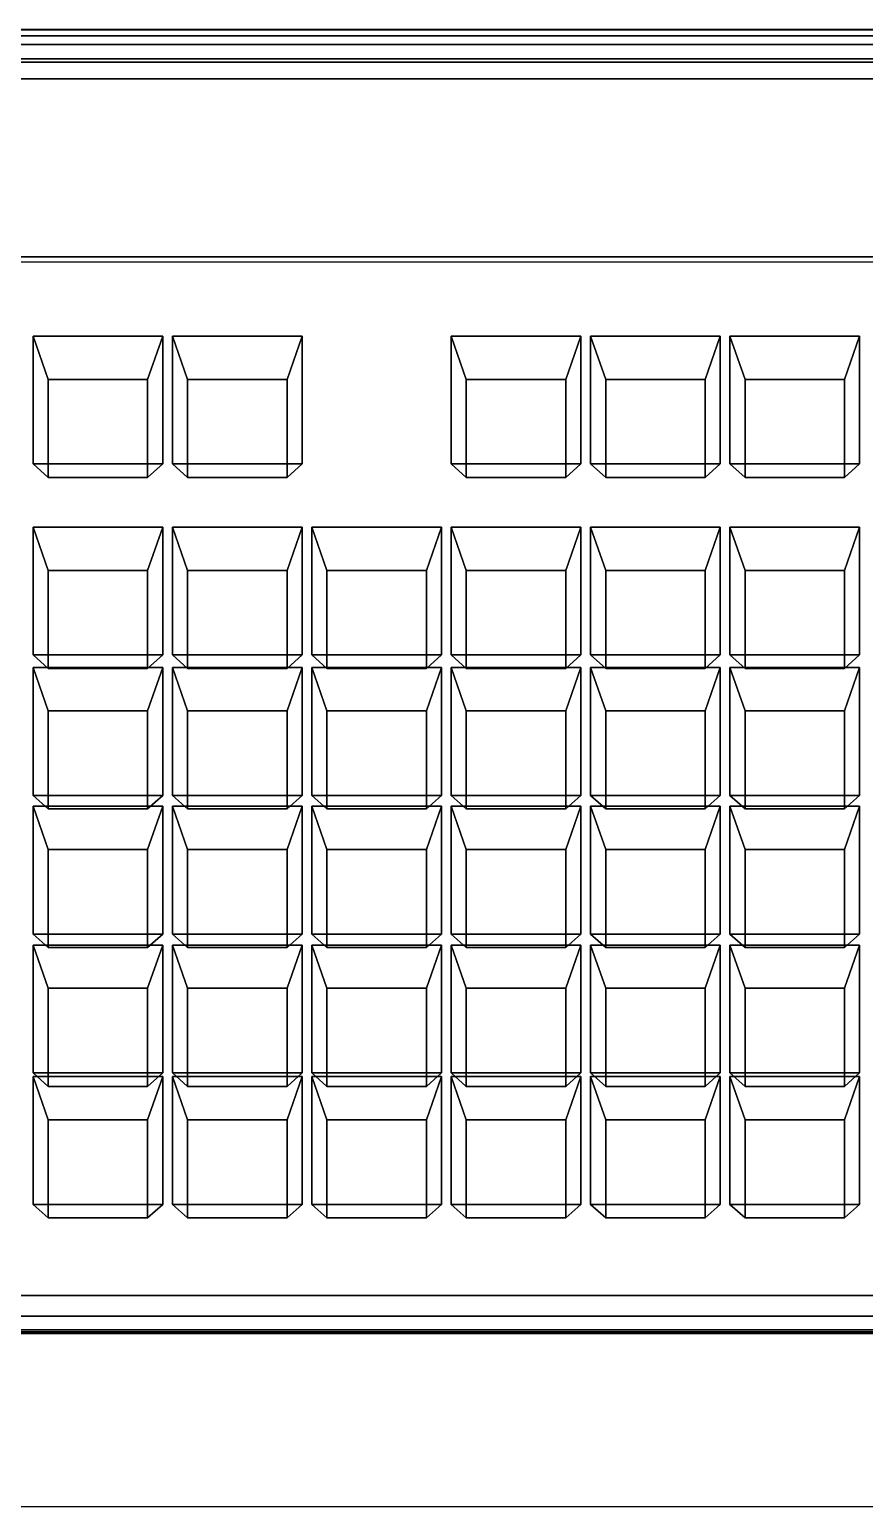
# Model space of a CAD drawing. Header units: millimetres. Extents: x 4513 to 24862, y 3359 to 11488.
# Drawn here: x 4725.8 to 4822.4, y 10880.2 to 11051.1 of the extents above; entities that cross this region are included whole.
import ezdxf

# ---------------------------------------------------------------- set-up
doc = ezdxf.new("R2010")
doc.units = ezdxf.units.MM
doc.layers.add('dwgmodels.com', color=169, linetype='Continuous')

msp = doc.modelspace()

# ---------------------------------------------------------------- linework, layer by layer
for p, q in [((5061.04, 11051.03), (4610.48, 11051.03)), ((5061.88, 11049.35), (4611.31, 11049.35)), ((4610.48, 11024.24), (5061.04, 11024.24)), ((4611.31, 10900.36), (5061.88, 10900.36))]:
    msp.add_line(p, q)
for points, invisible_edges in [([(5061.37, 11050.38, 22.5), (4611.37, 11051.11, 16.95), (4611.37, 11050.38, 22.5)], 1), ([(5061.37, 11050.38, 22.5), (5061.37, 11051.11, 16.95), (4611.37, 11051.11, 16.95)], 12), ([(5061.37, 11051.11, 16.95), (5051.37, 11047.73, 16.95), (4611.37, 11051.11, 16.95)], 3), ([(4611.37, 11051.11, 16.95), (5051.37, 11047.73, 16.95), (4621.37, 11047.73, 16.95)], 13), ([(5061.37, 11049.39, 24.89), (5061.37, 11050.38, 22.5), (4611.37, 11049.39, 24.89)], 2), ([(5061.37, 11050.38, 22.5), (4611.37, 11050.38, 22.5), (4611.37, 11049.39, 24.89)], 12), ([(4611.37, 11047.34, 26.46), (5061.37, 11049.39, 24.89), (4611.37, 11049.39, 24.89)], 1), ([(4611.37, 11047.34, 26.46), (5061.37, 11047.34, 26.46), (5061.37, 11049.39, 24.89)], 12), ([(5061.37, 11047.34, 26.46), (4611.37, 11047.34, 26.46), (4611.37, 11045.42, 26.85)], 12), ([(4611.37, 11045.42, 26.85), (5061.37, 11045.42, 26.85), (5061.37, 11047.34, 26.46)], 12), ([(5051.37, 11047.73, 16.95), (5051.37, 11047.73, 1.85), (4621.37, 11047.73, 16.95)], 2), ([(5051.37, 11047.73, 1.85), (4621.37, 11047.73, 1.85), (4621.37, 11047.73, 16.95)], 12), ([(4621.37, 10900.27, 1.85), (4621.37, 11047.73, 1.85), (5051.37, 11047.73, 1.85)], 12), ([(5051.37, 11047.73, 1.85), (5051.37, 10900.27, 1.85), (4621.37, 10900.27, 1.85)], 12), ([(5061.37, 11024.81, 26.85), (5061.37, 11045.42, 26.85), (4611.37, 11024.81, 26.85)], 2), ([(5061.37, 11045.42, 26.85), (4611.37, 11045.42, 26.85), (4611.37, 11024.81, 26.85)], 12), ([(5061.37, 11024.81, 26.85), (4611.37, 11024.81, 26.85), (4611.37, 10904.67, 12.28)], 12), ([(4611.37, 10904.67, 12.28), (5061.37, 10904.67, 12.28), (5061.37, 11024.81, 26.85)], 12), ([(4741.24, 11015.65, 13.38), (4741.24, 11000.85, 10.91), (4726.24, 11000.85, 10.91)], 12), ([(4741.24, 11015.65, 13.38), (4726.24, 11000.85, 10.91), (4726.24, 11015.65, 13.38)], 1), ([(4727.99, 11010.63, 32.82), (4726.24, 11015.65, 13.38), (4726.24, 11000.85, 10.91)], 12), ([(4726.24, 11015.65, 13.38), (4727.99, 11010.63, 32.82), (4741.24, 11015.65, 13.38)], 2), ([(4727.99, 11010.63, 32.82), (4739.49, 11010.63, 32.82), (4741.24, 11015.65, 13.38)], 12), ([(4741.24, 11000.85, 10.91), (4741.24, 11015.65, 13.38), (4739.49, 10999.29, 30.93)], 2), ([(4741.24, 11015.65, 13.38), (4739.49, 11010.63, 32.82), (4739.49, 10999.29, 30.93)], 12), ([(4757.36, 11015.65, 13.38), (4742.36, 11000.85, 10.91), (4742.36, 11015.65, 13.38)], 1), ([(4742.36, 11000.85, 10.91), (4757.36, 11015.65, 13.38), (4757.36, 11000.85, 10.91)], 1), ([(4742.36, 11015.65, 13.38), (4742.36, 11000.85, 10.91), (4744.11, 10999.29, 30.93)], 12), ([(4744.11, 10999.29, 30.93), (4744.11, 11010.63, 32.82), (4742.36, 11015.65, 13.38)], 12), ([(4742.36, 11015.65, 13.38), (4744.11, 11010.63, 32.82), (4755.61, 11010.63, 32.82)], 12), ([(4755.61, 11010.63, 32.82), (4757.36, 11015.65, 13.38), (4742.36, 11015.65, 13.38)], 12), ([(4757.36, 11015.65, 13.38), (4755.61, 11010.63, 32.82), (4757.36, 11000.85, 10.91)], 2), ([(4774.59, 11015.65, 13.38), (4789.59, 11015.65, 13.38), (4789.59, 11000.85, 10.91)], 12), ([(4774.59, 11015.65, 13.38), (4789.59, 11000.85, 10.91), (4774.59, 11000.85, 10.91)], 1), ([(4774.59, 11015.65, 13.38), (4774.59, 11000.85, 10.91), (4776.34, 10999.29, 30.93)], 12), ([(4776.34, 10999.29, 30.93), (4776.34, 11010.63, 32.82), (4774.59, 11015.65, 13.38)], 12), ([(4789.59, 11015.65, 13.38), (4774.59, 11015.65, 13.38), (4776.34, 11010.63, 32.82)], 12), ([(4789.59, 11015.65, 13.38), (4776.34, 11010.63, 32.82), (4787.84, 11010.63, 32.82)], 1), ([(4789.59, 11015.65, 13.38), (4787.84, 11010.63, 32.82), (4789.59, 11000.85, 10.91)], 2), ([(4790.71, 11015.65, 13.38), (4805.71, 11015.65, 13.38), (4790.71, 11000.85, 10.91)], 2), ([(4790.71, 11000.85, 10.91), (4805.71, 11015.65, 13.38), (4805.71, 11000.85, 10.91)], 1), ([(4790.71, 11015.65, 13.38), (4792.46, 10999.29, 30.93), (4792.46, 11010.63, 32.82)], 1), ([(4790.71, 11015.65, 13.38), (4790.71, 11000.85, 10.91), (4792.46, 10999.29, 30.93)], 12), ([(4790.71, 11015.65, 13.38), (4792.46, 11010.63, 32.82), (4803.96, 11010.63, 32.82)], 12), ([(4803.96, 11010.63, 32.82), (4805.71, 11015.65, 13.38), (4790.71, 11015.65, 13.38)], 12), ([(4805.71, 11000.85, 10.91), (4805.71, 11015.65, 13.38), (4803.96, 11010.63, 32.82)], 12), ([(4821.82, 11015.65, 13.38), (4806.82, 11000.85, 10.91), (4806.82, 11015.65, 13.38)], 1), ([(4806.82, 11000.85, 10.91), (4821.82, 11015.65, 13.38), (4821.82, 11000.85, 10.91)], 1), ([(4806.82, 11015.65, 13.38), (4806.82, 11000.85, 10.91), (4808.57, 10999.29, 30.93)], 12), ([(4808.57, 10999.29, 30.93), (4808.57, 11010.63, 32.82), (4806.82, 11015.65, 13.38)], 12), ([(4806.82, 11015.65, 13.38), (4808.57, 11010.63, 32.82), (4820.07, 11010.63, 32.82)], 12), ([(4820.07, 11010.63, 32.82), (4821.82, 11015.65, 13.38), (4806.82, 11015.65, 13.38)], 12), ([(4821.82, 11000.85, 10.91), (4821.82, 11015.65, 13.38), (4820.07, 10999.29, 30.93)], 2), ([(4821.82, 11015.65, 13.38), (4820.07, 11010.63, 32.82), (4820.07, 10999.29, 30.93)], 12), ([(4726.24, 11000.85, 10.91), (4727.99, 10999.29, 30.93), (4727.99, 11010.63, 32.82)], 12), ([(4739.49, 11010.63, 32.82), (4727.99, 11010.63, 32.82), (4739.49, 10999.29, 30.93)], 2), ([(4727.99, 11010.63, 32.82), (4727.99, 10999.29, 30.93), (4739.49, 10999.29, 30.93)], 12), ([(4744.11, 11010.63, 32.82), (4755.61, 10999.29, 30.93), (4755.61, 11010.63, 32.82)], 1), ([(4744.11, 11010.63, 32.82), (4744.11, 10999.29, 30.93), (4755.61, 10999.29, 30.93)], 12), ([(4755.61, 11010.63, 32.82), (4755.61, 10999.29, 30.93), (4757.36, 11000.85, 10.91)], 12), ([(4787.84, 11010.63, 32.82), (4776.34, 10999.29, 30.93), (4787.84, 10999.29, 30.93)], 1), ([(4787.84, 11010.63, 32.82), (4776.34, 11010.63, 32.82), (4776.34, 10999.29, 30.93)], 12), ([(4787.84, 11010.63, 32.82), (4787.84, 10999.29, 30.93), (4789.59, 11000.85, 10.91)], 12), ([(4792.46, 11010.63, 32.82), (4803.96, 10999.29, 30.93), (4803.96, 11010.63, 32.82)], 1), ([(4792.46, 11010.63, 32.82), (4792.46, 10999.29, 30.93), (4803.96, 10999.29, 30.93)], 12), ([(4803.96, 11010.63, 32.82), (4803.96, 10999.29, 30.93), (4805.71, 11000.85, 10.91)], 12), ([(4820.07, 11010.63, 32.82), (4808.57, 11010.63, 32.82), (4808.57, 10999.29, 30.93)], 12), ([(4808.57, 10999.29, 30.93), (4820.07, 10999.29, 30.93), (4820.07, 11010.63, 32.82)], 12), ([(4741.24, 11000.85, 10.91), (4739.49, 10999.29, 30.93), (4726.24, 11000.85, 10.91)], 2), ([(4739.49, 10999.29, 30.93), (4727.99, 10999.29, 30.93), (4726.24, 11000.85, 10.91)], 12), ([(4744.11, 10999.29, 30.93), (4742.36, 11000.85, 10.91), (4757.36, 11000.85, 10.91)], 12), ([(4757.36, 11000.85, 10.91), (4755.61, 10999.29, 30.93), (4744.11, 10999.29, 30.93)], 12), ([(4774.59, 11000.85, 10.91), (4789.59, 11000.85, 10.91), (4787.84, 10999.29, 30.93)], 12), ([(4787.84, 10999.29, 30.93), (4776.34, 10999.29, 30.93), (4774.59, 11000.85, 10.91)], 12), ([(4790.71, 11000.85, 10.91), (4805.71, 11000.85, 10.91), (4803.96, 10999.29, 30.93)], 12), ([(4803.96, 10999.29, 30.93), (4792.46, 10999.29, 30.93), (4790.71, 11000.85, 10.91)], 12), ([(4820.07, 10999.29, 30.93), (4808.57, 10999.29, 30.93), (4806.82, 11000.85, 10.91)], 12), ([(4806.82, 11000.85, 10.91), (4821.82, 11000.85, 10.91), (4820.07, 10999.29, 30.93)], 12), ([(4741.24, 10993.56, 10.25), (4726.24, 10978.76, 7.79), (4726.24, 10993.56, 10.25)], 1), ([(4726.24, 10978.76, 7.79), (4741.24, 10993.56, 10.25), (4741.24, 10978.76, 7.79)], 1), ([(4726.24, 10978.76, 7.79), (4727.99, 10988.54, 29.69), (4726.24, 10993.56, 10.25)], 1), ([(4741.24, 10993.56, 10.25), (4726.24, 10993.56, 10.25), (4727.99, 10988.54, 29.69)], 12), ([(4741.24, 10993.56, 10.25), (4727.99, 10988.54, 29.69), (4739.49, 10988.54, 29.69)], 1), ([(4741.24, 10993.56, 10.25), (4739.49, 10988.54, 29.69), (4739.49, 10977.2, 27.8)], 12), ([(4739.49, 10977.2, 27.8), (4741.24, 10978.76, 7.79), (4741.24, 10993.56, 10.25)], 12), ([(4742.36, 10993.56, 10.25), (4757.36, 10978.76, 7.79), (4742.36, 10978.76, 7.79)], 1), ([(4757.36, 10978.76, 7.79), (4742.36, 10993.56, 10.25), (4757.36, 10993.56, 10.25)], 1), ([(4742.36, 10993.56, 10.25), (4744.11, 10977.2, 27.8), (4744.11, 10988.54, 29.69)], 1), ([(4742.36, 10993.56, 10.25), (4742.36, 10978.76, 7.79), (4744.11, 10977.2, 27.8)], 12), ([(4757.36, 10993.56, 10.25), (4742.36, 10993.56, 10.25), (4755.61, 10988.54, 29.69)], 2), ([(4742.36, 10993.56, 10.25), (4744.11, 10988.54, 29.69), (4755.61, 10988.54, 29.69)], 12), ([(4757.36, 10978.76, 7.79), (4757.36, 10993.56, 10.25), (4755.61, 10988.54, 29.69)], 12), ([(4773.47, 10993.56, 10.25), (4758.47, 10978.76, 7.79), (4758.47, 10993.56, 10.25)], 1), ([(4758.47, 10978.76, 7.79), (4773.47, 10993.56, 10.25), (4773.47, 10978.76, 7.79)], 1), ([(4758.47, 10993.56, 10.25), (4760.22, 10977.2, 27.8), (4760.22, 10988.54, 29.69)], 1), ([(4758.47, 10993.56, 10.25), (4758.47, 10978.76, 7.79), (4760.22, 10977.2, 27.8)], 12), ([(4773.47, 10993.56, 10.25), (4758.47, 10993.56, 10.25), (4760.22, 10988.54, 29.69)], 12), ([(4760.22, 10988.54, 29.69), (4771.72, 10988.54, 29.69), (4773.47, 10993.56, 10.25)], 12), ([(4773.47, 10978.76, 7.79), (4773.47, 10993.56, 10.25), (4771.72, 10988.54, 29.69)], 12), ([(4789.59, 10993.56, 10.25), (4789.59, 10978.76, 7.79), (4774.59, 10993.56, 10.25)], 2), ([(4774.59, 10993.56, 10.25), (4789.59, 10978.76, 7.79), (4774.59, 10978.76, 7.79)], 1), ([(4774.59, 10993.56, 10.25), (4774.59, 10978.76, 7.79), (4776.34, 10977.2, 27.8)], 12), ([(4776.34, 10977.2, 27.8), (4776.34, 10988.54, 29.69), (4774.59, 10993.56, 10.25)], 12), ([(4774.59, 10993.56, 10.25), (4776.34, 10988.54, 29.69), (4789.59, 10993.56, 10.25)], 2), ([(4776.34, 10988.54, 29.69), (4787.84, 10988.54, 29.69), (4789.59, 10993.56, 10.25)], 12), ([(4789.59, 10993.56, 10.25), (4787.84, 10988.54, 29.69), (4789.59, 10978.76, 7.79)], 2), ([(4805.71, 10993.56, 10.25), (4805.71, 10978.76, 7.79), (4790.71, 10993.56, 10.25)], 2), ([(4790.71, 10993.56, 10.25), (4805.71, 10978.76, 7.79), (4790.71, 10978.76, 7.79)], 1), ([(4790.71, 10993.56, 10.25), (4792.46, 10977.2, 27.8), (4792.46, 10988.54, 29.69)], 1), ([(4790.71, 10993.56, 10.25), (4790.71, 10978.76, 7.79), (4792.46, 10977.2, 27.8)], 12), ([(4790.71, 10993.56, 10.25), (4792.46, 10988.54, 29.69), (4803.96, 10988.54, 29.69)], 12), ([(4803.96, 10988.54, 29.69), (4805.71, 10993.56, 10.25), (4790.71, 10993.56, 10.25)], 12), ([(4805.71, 10978.76, 7.79), (4805.71, 10993.56, 10.25), (4803.96, 10988.54, 29.69)], 12), ([(4821.82, 10993.56, 10.25), (4806.82, 10978.76, 7.79), (4806.82, 10993.56, 10.25)], 1), ([(4806.82, 10978.76, 7.79), (4821.82, 10993.56, 10.25), (4821.82, 10978.76, 7.79)], 1), ([(4806.82, 10993.56, 10.25), (4806.82, 10978.76, 7.79), (4808.57, 10977.2, 27.8)], 12), ([(4808.57, 10977.2, 27.8), (4808.57, 10988.54, 29.69), (4806.82, 10993.56, 10.25)], 12), ([(4821.82, 10993.56, 10.25), (4806.82, 10993.56, 10.25), (4820.07, 10988.54, 29.69)], 2), ([(4806.82, 10993.56, 10.25), (4808.57, 10988.54, 29.69), (4820.07, 10988.54, 29.69)], 12), ([(4821.82, 10993.56, 10.25), (4820.07, 10988.54, 29.69), (4821.82, 10978.76, 7.79)], 2), ([(4726.24, 10978.76, 7.79), (4727.99, 10977.2, 27.8), (4727.99, 10988.54, 29.69)], 12), ([(4727.99, 10977.2, 27.8), (4739.49, 10977.2, 27.8), (4739.49, 10988.54, 29.69)], 12), ([(4739.49, 10988.54, 29.69), (4727.99, 10988.54, 29.69), (4727.99, 10977.2, 27.8)], 12), ([(4755.61, 10988.54, 29.69), (4744.11, 10988.54, 29.69), (4755.61, 10977.2, 27.8)], 2), ([(4744.11, 10988.54, 29.69), (4744.11, 10977.2, 27.8), (4755.61, 10977.2, 27.8)], 12), ([(4755.61, 10988.54, 29.69), (4755.61, 10977.2, 27.8), (4757.36, 10978.76, 7.79)], 12), ([(4771.72, 10988.54, 29.69), (4760.22, 10988.54, 29.69), (4760.22, 10977.2, 27.8)], 12), ([(4760.22, 10977.2, 27.8), (4771.72, 10977.2, 27.8), (4771.72, 10988.54, 29.69)], 12), ([(4771.72, 10988.54, 29.69), (4771.72, 10977.2, 27.8), (4773.47, 10978.76, 7.79)], 12), ([(4776.34, 10988.54, 29.69), (4787.84, 10977.2, 27.8), (4787.84, 10988.54, 29.69)], 1), ([(4776.34, 10988.54, 29.69), (4776.34, 10977.2, 27.8), (4787.84, 10977.2, 27.8)], 12), ([(4787.84, 10988.54, 29.69), (4787.84, 10977.2, 27.8), (4789.59, 10978.76, 7.79)], 12), ([(4803.96, 10988.54, 29.69), (4792.46, 10977.2, 27.8), (4803.96, 10977.2, 27.8)], 1), ([(4803.96, 10988.54, 29.69), (4792.46, 10988.54, 29.69), (4792.46, 10977.2, 27.8)], 12), ([(4803.96, 10988.54, 29.69), (4803.96, 10977.2, 27.8), (4805.71, 10978.76, 7.79)], 12), ([(4808.57, 10988.54, 29.69), (4808.57, 10977.2, 27.8), (4820.07, 10977.2, 27.8)], 12), ([(4820.07, 10977.2, 27.8), (4820.07, 10988.54, 29.69), (4808.57, 10988.54, 29.69)], 12), ([(4820.07, 10988.54, 29.69), (4820.07, 10977.2, 27.8), (4821.82, 10978.76, 7.79)], 12), ([(4739.49, 10977.2, 27.8), (4727.99, 10977.2, 27.8), (4726.24, 10978.76, 7.79)], 12), ([(4726.24, 10978.76, 7.79), (4741.24, 10978.76, 7.79), (4739.49, 10977.2, 27.8)], 12), ([(4742.36, 10978.76, 7.79), (4755.61, 10977.2, 27.8), (4744.11, 10977.2, 27.8)], 1), ([(4742.36, 10978.76, 7.79), (4757.36, 10978.76, 7.79), (4755.61, 10977.2, 27.8)], 12), ([(4758.47, 10978.76, 7.79), (4771.72, 10977.2, 27.8), (4760.22, 10977.2, 27.8)], 1), ([(4758.47, 10978.76, 7.79), (4773.47, 10978.76, 7.79), (4771.72, 10977.2, 27.8)], 12), ([(4789.59, 10978.76, 7.79), (4787.84, 10977.2, 27.8), (4774.59, 10978.76, 7.79)], 2), ([(4787.84, 10977.2, 27.8), (4776.34, 10977.2, 27.8), (4774.59, 10978.76, 7.79)], 12), ([(4790.71, 10978.76, 7.79), (4805.71, 10978.76, 7.79), (4803.96, 10977.2, 27.8)], 12), ([(4803.96, 10977.2, 27.8), (4792.46, 10977.2, 27.8), (4790.71, 10978.76, 7.79)], 12), ([(4808.57, 10977.2, 27.8), (4806.82, 10978.76, 7.79), (4821.82, 10978.76, 7.79)], 12), ([(4821.82, 10978.76, 7.79), (4820.07, 10977.2, 27.8), (4808.57, 10977.2, 27.8)], 12), ([(4741.24, 10977.3, 7.96), (4741.24, 10962.5, 5.5), (4726.24, 10977.3, 7.96)], 2), ([(4726.24, 10977.3, 7.96), (4741.24, 10962.5, 5.5), (4726.24, 10962.5, 5.5)], 1), ([(4726.24, 10962.5, 5.5), (4727.99, 10972.29, 27.4), (4726.24, 10977.3, 7.96)], 1), ([(4741.24, 10977.3, 7.96), (4726.24, 10977.3, 7.96), (4739.49, 10972.29, 27.4)], 2), ([(4726.24, 10977.3, 7.96), (4727.99, 10972.29, 27.4), (4739.49, 10972.29, 27.4)], 12), ([(4741.24, 10977.3, 7.96), (4739.49, 10972.29, 27.4), (4739.49, 10960.94, 25.51)], 12), ([(4739.49, 10960.94, 25.51), (4741.24, 10962.5, 5.5), (4741.24, 10977.3, 7.96)], 12), ([(4757.36, 10977.3, 7.96), (4757.36, 10962.5, 5.5), (4742.36, 10962.5, 5.5)], 12), ([(4757.36, 10977.3, 7.96), (4742.36, 10962.5, 5.5), (4742.36, 10977.3, 7.96)], 1), ([(4742.36, 10977.3, 7.96), (4742.36, 10962.5, 5.5), (4744.11, 10960.94, 25.51)], 12), ([(4744.11, 10960.94, 25.51), (4744.11, 10972.29, 27.4), (4742.36, 10977.3, 7.96)], 12), ([(4742.36, 10977.3, 7.96), (4744.11, 10972.29, 27.4), (4755.61, 10972.29, 27.4)], 12), ([(4755.61, 10972.29, 27.4), (4757.36, 10977.3, 7.96), (4742.36, 10977.3, 7.96)], 12), ([(4757.36, 10962.5, 5.5), (4757.36, 10977.3, 7.96), (4755.61, 10960.94, 25.51)], 2), ([(4757.36, 10977.3, 7.96), (4755.61, 10972.29, 27.4), (4755.61, 10960.94, 25.51)], 12), ([(4758.47, 10977.3, 7.96), (4773.47, 10962.5, 5.5), (4758.47, 10962.5, 5.5)], 1), ([(4773.47, 10962.5, 5.5), (4758.47, 10977.3, 7.96), (4773.47, 10977.3, 7.96)], 1), ([(4758.47, 10977.3, 7.96), (4760.22, 10960.94, 25.51), (4760.22, 10972.29, 27.4)], 1), ([(4758.47, 10977.3, 7.96), (4758.47, 10962.5, 5.5), (4760.22, 10960.94, 25.51)], 12), ([(4773.47, 10977.3, 7.96), (4758.47, 10977.3, 7.96), (4771.72, 10972.29, 27.4)], 2), ([(4758.47, 10977.3, 7.96), (4760.22, 10972.29, 27.4), (4771.72, 10972.29, 27.4)], 12), ([(4773.47, 10962.5, 5.5), (4773.47, 10977.3, 7.96), (4771.72, 10972.29, 27.4)], 12), ([(4789.59, 10977.3, 7.96), (4774.59, 10962.5, 5.5), (4774.59, 10977.3, 7.96)], 1), ([(4774.59, 10962.5, 5.5), (4789.59, 10977.3, 7.96), (4789.59, 10962.5, 5.5)], 1), ([(4774.59, 10977.3, 7.96), (4774.59, 10962.5, 5.5), (4776.34, 10960.94, 25.51)], 12), ([(4776.34, 10960.94, 25.51), (4776.34, 10972.29, 27.4), (4774.59, 10977.3, 7.96)], 12), ([(4789.59, 10977.3, 7.96), (4774.59, 10977.3, 7.96), (4776.34, 10972.29, 27.4)], 12), ([(4776.34, 10972.29, 27.4), (4787.84, 10972.29, 27.4), (4789.59, 10977.3, 7.96)], 12), ([(4789.59, 10977.3, 7.96), (4787.84, 10972.29, 27.4), (4789.59, 10962.5, 5.5)], 2), ([(4805.71, 10977.3, 7.96), (4805.71, 10962.5, 5.5), (4790.71, 10977.3, 7.96)], 2), ([(4790.71, 10977.3, 7.96), (4805.71, 10962.5, 5.5), (4790.71, 10962.5, 5.5)], 1), ([(4790.71, 10977.3, 7.96), (4792.46, 10960.94, 25.51), (4792.46, 10972.29, 27.4)], 1), ([(4790.71, 10977.3, 7.96), (4790.71, 10962.5, 5.5), (4792.46, 10960.94, 25.51)], 12), ([(4805.71, 10977.3, 7.96), (4790.71, 10977.3, 7.96), (4792.46, 10972.29, 27.4)], 12), ([(4792.46, 10972.29, 27.4), (4803.96, 10972.29, 27.4), (4805.71, 10977.3, 7.96)], 12), ([(4805.71, 10962.5, 5.5), (4805.71, 10977.3, 7.96), (4803.96, 10972.29, 27.4)], 12), ([(4806.82, 10962.5, 5.5), (4821.82, 10977.3, 7.96), (4821.82, 10962.5, 5.5)], 1), ([(4821.82, 10977.3, 7.96), (4806.82, 10962.5, 5.5), (4806.82, 10977.3, 7.96)], 1), ([(4806.82, 10977.3, 7.96), (4806.82, 10962.5, 5.5), (4808.57, 10960.94, 25.51)], 12), ([(4808.57, 10960.94, 25.51), (4808.57, 10972.29, 27.4), (4806.82, 10977.3, 7.96)], 12), ([(4821.82, 10977.3, 7.96), (4806.82, 10977.3, 7.96), (4808.57, 10972.29, 27.4)], 12), ([(4821.82, 10977.3, 7.96), (4808.57, 10972.29, 27.4), (4820.07, 10972.29, 27.4)], 1), ([(4821.82, 10977.3, 7.96), (4820.07, 10972.29, 27.4), (4821.82, 10962.5, 5.5)], 2), ([(4726.24, 10962.5, 5.5), (4727.99, 10960.94, 25.51), (4727.99, 10972.29, 27.4)], 12), ([(4739.49, 10972.29, 27.4), (4727.99, 10972.29, 27.4), (4739.49, 10960.94, 25.51)], 2), ([(4727.99, 10972.29, 27.4), (4727.99, 10960.94, 25.51), (4739.49, 10960.94, 25.51)], 12), ([(4755.61, 10972.29, 27.4), (4744.11, 10972.29, 27.4), (4755.61, 10960.94, 25.51)], 2), ([(4744.11, 10972.29, 27.4), (4744.11, 10960.94, 25.51), (4755.61, 10960.94, 25.51)], 12), ([(4771.72, 10972.29, 27.4), (4760.22, 10972.29, 27.4), (4771.72, 10960.94, 25.51)], 2), ([(4760.22, 10972.29, 27.4), (4760.22, 10960.94, 25.51), (4771.72, 10960.94, 25.51)], 12), ([(4771.72, 10972.29, 27.4), (4771.72, 10960.94, 25.51), (4773.47, 10962.5, 5.5)], 12), ([(4776.34, 10960.94, 25.51), (4787.84, 10960.94, 25.51), (4787.84, 10972.29, 27.4)], 12), ([(4787.84, 10972.29, 27.4), (4776.34, 10972.29, 27.4), (4776.34, 10960.94, 25.51)], 12), ([(4787.84, 10972.29, 27.4), (4787.84, 10960.94, 25.51), (4789.59, 10962.5, 5.5)], 12), ([(4803.96, 10972.29, 27.4), (4792.46, 10972.29, 27.4), (4792.46, 10960.94, 25.51)], 12), ([(4792.46, 10960.94, 25.51), (4803.96, 10960.94, 25.51), (4803.96, 10972.29, 27.4)], 12), ([(4803.96, 10972.29, 27.4), (4803.96, 10960.94, 25.51), (4805.71, 10962.5, 5.5)], 12), ([(4808.57, 10972.29, 27.4), (4808.57, 10960.94, 25.51), (4820.07, 10960.94, 25.51)], 12), ([(4820.07, 10960.94, 25.51), (4820.07, 10972.29, 27.4), (4808.57, 10972.29, 27.4)], 12), ([(4820.07, 10972.29, 27.4), (4820.07, 10960.94, 25.51), (4821.82, 10962.5, 5.5)], 12), ([(4726.24, 10962.5, 5.5), (4741.24, 10962.5, 5.5), (4739.49, 10960.94, 25.51)], 12), ([(4739.49, 10960.94, 25.51), (4727.99, 10960.94, 25.51), (4726.24, 10962.5, 5.5)], 12), ([(4726.24, 10961.25, 5.67), (4726.24, 10946.46, 3.21), (4727.99, 10944.9, 23.22)], 12), ([(4726.24, 10961.25, 5.67), (4741.24, 10946.46, 3.21), (4726.24, 10946.46, 3.21)], 1), ([(4741.24, 10946.46, 3.21), (4726.24, 10961.25, 5.67), (4741.24, 10961.25, 5.67)], 1), ([(4727.99, 10944.9, 23.22), (4727.99, 10956.24, 25.11), (4726.24, 10961.25, 5.67)], 12), ([(4741.24, 10961.25, 5.67), (4726.24, 10961.25, 5.67), (4739.49, 10956.24, 25.11)], 2), ([(4726.24, 10961.25, 5.67), (4727.99, 10956.24, 25.11), (4739.49, 10956.24, 25.11)], 12), ([(4741.24, 10961.25, 5.67), (4739.49, 10956.24, 25.11), (4741.24, 10946.46, 3.21)], 2), ([(4757.36, 10962.5, 5.5), (4755.61, 10960.94, 25.51), (4742.36, 10962.5, 5.5)], 2), ([(4755.61, 10960.94, 25.51), (4744.11, 10960.94, 25.51), (4742.36, 10962.5, 5.5)], 12), ([(4742.36, 10961.25, 5.67), (4757.36, 10946.46, 3.21), (4742.36, 10946.46, 3.21)], 1), ([(4757.36, 10946.46, 3.21), (4742.36, 10961.25, 5.67), (4757.36, 10961.25, 5.67)], 1), ([(4742.36, 10946.46, 3.21), (4744.11, 10956.24, 25.11), (4742.36, 10961.25, 5.67)], 1), ([(4757.36, 10961.25, 5.67), (4742.36, 10961.25, 5.67), (4744.11, 10956.24, 25.11)], 12), ([(4757.36, 10961.25, 5.67), (4744.11, 10956.24, 25.11), (4755.61, 10956.24, 25.11)], 1), ([(4757.36, 10946.46, 3.21), (4757.36, 10961.25, 5.67), (4755.61, 10956.24, 25.11)], 12), ([(4758.47, 10962.5, 5.5), (4773.47, 10962.5, 5.5), (4760.22, 10960.94, 25.51)], 2), ([(4758.47, 10961.25, 5.67), (4758.47, 10946.46, 3.21), (4760.22, 10944.9, 23.22)], 12), ([(4773.47, 10961.25, 5.67), (4773.47, 10946.46, 3.21), (4758.47, 10961.25, 5.67)], 2), ([(4758.47, 10961.25, 5.67), (4773.47, 10946.46, 3.21), (4758.47, 10946.46, 3.21)], 1), ([(4760.22, 10944.9, 23.22), (4760.22, 10956.24, 25.11), (4758.47, 10961.25, 5.67)], 12), ([(4773.47, 10961.25, 5.67), (4758.47, 10961.25, 5.67), (4760.22, 10956.24, 25.11)], 12), ([(4773.47, 10962.5, 5.5), (4771.72, 10960.94, 25.51), (4760.22, 10960.94, 25.51)], 12), ([(4760.22, 10956.24, 25.11), (4771.72, 10956.24, 25.11), (4773.47, 10961.25, 5.67)], 12), ([(4773.47, 10961.25, 5.67), (4771.72, 10956.24, 25.11), (4773.47, 10946.46, 3.21)], 2), ([(4774.59, 10962.5, 5.5), (4789.59, 10962.5, 5.5), (4787.84, 10960.94, 25.51)], 12), ([(4787.84, 10960.94, 25.51), (4776.34, 10960.94, 25.51), (4774.59, 10962.5, 5.5)], 12), ([(4774.59, 10961.25, 5.67), (4789.59, 10946.46, 3.21), (4774.59, 10946.46, 3.21)], 1), ([(4789.59, 10946.46, 3.21), (4774.59, 10961.25, 5.67), (4789.59, 10961.25, 5.67)], 1), ([(4774.59, 10946.46, 3.21), (4776.34, 10956.24, 25.11), (4774.59, 10961.25, 5.67)], 1), ([(4774.59, 10961.25, 5.67), (4776.34, 10956.24, 25.11), (4789.59, 10961.25, 5.67)], 2), ([(4776.34, 10956.24, 25.11), (4787.84, 10956.24, 25.11), (4789.59, 10961.25, 5.67)], 12), ([(4787.84, 10944.9, 23.22), (4789.59, 10946.46, 3.21), (4789.59, 10961.25, 5.67)], 12), ([(4789.59, 10961.25, 5.67), (4787.84, 10956.24, 25.11), (4787.84, 10944.9, 23.22)], 12), ([(4803.96, 10960.94, 25.51), (4792.46, 10960.94, 25.51), (4790.71, 10962.5, 5.5)], 12), ([(4790.71, 10962.5, 5.5), (4805.71, 10962.5, 5.5), (4803.96, 10960.94, 25.51)], 12), ([(4805.71, 10961.25, 5.67), (4790.71, 10946.46, 3.21), (4790.71, 10961.25, 5.67)], 1), ([(4790.71, 10946.46, 3.21), (4805.71, 10961.25, 5.67), (4805.71, 10946.46, 3.21)], 1), ([(4792.46, 10956.24, 25.11), (4790.71, 10961.25, 5.67), (4790.71, 10946.46, 3.21)], 12), ([(4805.71, 10961.25, 5.67), (4790.71, 10961.25, 5.67), (4803.96, 10956.24, 25.11)], 2), ([(4790.71, 10961.25, 5.67), (4792.46, 10956.24, 25.11), (4803.96, 10956.24, 25.11)], 12), ([(4805.71, 10946.46, 3.21), (4805.71, 10961.25, 5.67), (4803.96, 10944.9, 23.22)], 2), ([(4805.71, 10961.25, 5.67), (4803.96, 10956.24, 25.11), (4803.96, 10944.9, 23.22)], 12), ([(4806.82, 10962.5, 5.5), (4820.07, 10960.94, 25.51), (4808.57, 10960.94, 25.51)], 1), ([(4806.82, 10962.5, 5.5), (4821.82, 10962.5, 5.5), (4820.07, 10960.94, 25.51)], 12), ([(4821.82, 10961.25, 5.67), (4806.82, 10946.46, 3.21), (4806.82, 10961.25, 5.67)], 1), ([(4806.82, 10946.46, 3.21), (4821.82, 10961.25, 5.67), (4821.82, 10946.46, 3.21)], 1), ([(4806.82, 10946.46, 3.21), (4808.57, 10956.24, 25.11), (4806.82, 10961.25, 5.67)], 1), ([(4821.82, 10961.25, 5.67), (4806.82, 10961.25, 5.67), (4808.57, 10956.24, 25.11)], 12), ([(4808.57, 10956.24, 25.11), (4820.07, 10956.24, 25.11), (4821.82, 10961.25, 5.67)], 12), ([(4820.07, 10944.9, 23.22), (4821.82, 10946.46, 3.21), (4821.82, 10961.25, 5.67)], 12), ([(4821.82, 10961.25, 5.67), (4820.07, 10956.24, 25.11), (4820.07, 10944.9, 23.22)], 12), ([(4727.99, 10956.24, 25.11), (4727.99, 10944.9, 23.22), (4739.49, 10944.9, 23.22)], 12), ([(4739.49, 10944.9, 23.22), (4739.49, 10956.24, 25.11), (4727.99, 10956.24, 25.11)], 12), ([(4739.49, 10956.24, 25.11), (4739.49, 10944.9, 23.22), (4741.24, 10946.46, 3.21)], 12), ([(4742.36, 10946.46, 3.21), (4744.11, 10944.9, 23.22), (4744.11, 10956.24, 25.11)], 12), ([(4755.61, 10956.24, 25.11), (4744.11, 10944.9, 23.22), (4755.61, 10944.9, 23.22)], 1), ([(4755.61, 10956.24, 25.11), (4744.11, 10956.24, 25.11), (4744.11, 10944.9, 23.22)], 12), ([(4755.61, 10956.24, 25.11), (4755.61, 10944.9, 23.22), (4757.36, 10946.46, 3.21)], 12), ([(4760.22, 10956.24, 25.11), (4760.22, 10944.9, 23.22), (4771.72, 10944.9, 23.22)], 12), ([(4771.72, 10944.9, 23.22), (4771.72, 10956.24, 25.11), (4760.22, 10956.24, 25.11)], 12), ([(4771.72, 10956.24, 25.11), (4771.72, 10944.9, 23.22), (4773.47, 10946.46, 3.21)], 12), ([(4774.59, 10946.46, 3.21), (4776.34, 10944.9, 23.22), (4776.34, 10956.24, 25.11)], 12), ([(4776.34, 10956.24, 25.11), (4787.84, 10944.9, 23.22), (4787.84, 10956.24, 25.11)], 1), ([(4776.34, 10956.24, 25.11), (4776.34, 10944.9, 23.22), (4787.84, 10944.9, 23.22)], 12), ([(4790.71, 10946.46, 3.21), (4792.46, 10944.9, 23.22), (4792.46, 10956.24, 25.11)], 12), ([(4803.96, 10956.24, 25.11), (4792.46, 10944.9, 23.22), (4803.96, 10944.9, 23.22)], 1), ([(4803.96, 10956.24, 25.11), (4792.46, 10956.24, 25.11), (4792.46, 10944.9, 23.22)], 12), ([(4806.82, 10946.46, 3.21), (4808.57, 10944.9, 23.22), (4808.57, 10956.24, 25.11)], 12), ([(4820.07, 10956.24, 25.11), (4808.57, 10956.24, 25.11), (4820.07, 10944.9, 23.22)], 2), ([(4808.57, 10956.24, 25.11), (4808.57, 10944.9, 23.22), (4820.07, 10944.9, 23.22)], 12), ([(4726.24, 10946.46, 3.21), (4739.49, 10944.9, 23.22), (4727.99, 10944.9, 23.22)], 1), ([(4726.24, 10946.46, 3.21), (4741.24, 10946.46, 3.21), (4739.49, 10944.9, 23.22)], 12), ([(4757.36, 10946.46, 3.21), (4755.61, 10944.9, 23.22), (4742.36, 10946.46, 3.21)], 2), ([(4755.61, 10944.9, 23.22), (4744.11, 10944.9, 23.22), (4742.36, 10946.46, 3.21)], 12), ([(4758.47, 10946.46, 3.21), (4771.72, 10944.9, 23.22), (4760.22, 10944.9, 23.22)], 1), ([(4758.47, 10946.46, 3.21), (4773.47, 10946.46, 3.21), (4771.72, 10944.9, 23.22)], 12), ([(4776.34, 10944.9, 23.22), (4774.59, 10946.46, 3.21), (4789.59, 10946.46, 3.21)], 12), ([(4789.59, 10946.46, 3.21), (4787.84, 10944.9, 23.22), (4776.34, 10944.9, 23.22)], 12), ([(4790.71, 10946.46, 3.21), (4805.71, 10946.46, 3.21), (4803.96, 10944.9, 23.22)], 12), ([(4803.96, 10944.9, 23.22), (4792.46, 10944.9, 23.22), (4790.71, 10946.46, 3.21)], 12), ([(4806.82, 10946.46, 3.21), (4821.82, 10946.46, 3.21), (4808.57, 10944.9, 23.22)], 2), ([(4821.82, 10946.46, 3.21), (4820.07, 10944.9, 23.22), (4808.57, 10944.9, 23.22)], 12), ([(4726.24, 10930.41, 1.33), (4727.99, 10940.19, 23.24), (4726.24, 10945.2, 3.8)], 1), ([(4741.24, 10945.2, 3.8), (4726.24, 10945.2, 3.8), (4727.99, 10940.19, 23.24)], 12), ([(4726.24, 10945.2, 3.8), (4741.24, 10930.41, 1.33), (4726.24, 10930.41, 1.33)], 1), ([(4741.24, 10930.41, 1.33), (4726.24, 10945.2, 3.8), (4741.24, 10945.2, 3.8)], 1), ([(4741.24, 10945.2, 3.8), (4727.99, 10940.19, 23.24), (4739.49, 10940.19, 23.24)], 1), ([(4741.24, 10930.41, 1.33), (4741.24, 10945.2, 3.8), (4739.49, 10940.19, 23.24)], 12), ([(4744.11, 10940.19, 23.24), (4742.36, 10945.2, 3.8), (4742.36, 10930.41, 1.33)], 12), ([(4742.36, 10945.2, 3.8), (4744.11, 10940.19, 23.24), (4755.61, 10940.19, 23.24)], 12), ([(4755.61, 10940.19, 23.24), (4757.36, 10945.2, 3.8), (4742.36, 10945.2, 3.8)], 12), ([(4757.36, 10945.2, 3.8), (4757.36, 10930.41, 1.33), (4742.36, 10945.2, 3.8)], 2), ([(4742.36, 10945.2, 3.8), (4757.36, 10930.41, 1.33), (4742.36, 10930.41, 1.33)], 1), ([(4757.36, 10930.41, 1.33), (4757.36, 10945.2, 3.8), (4755.61, 10928.85, 21.35)], 2), ([(4757.36, 10945.2, 3.8), (4755.61, 10940.19, 23.24), (4755.61, 10928.85, 21.35)], 12), ([(4758.47, 10945.2, 3.8), (4760.22, 10928.85, 21.35), (4760.22, 10940.19, 23.24)], 1), ([(4758.47, 10945.2, 3.8), (4758.47, 10930.41, 1.33), (4760.22, 10928.85, 21.35)], 12), ([(4758.47, 10945.2, 3.8), (4760.22, 10940.19, 23.24), (4773.47, 10945.2, 3.8)], 2), ([(4773.47, 10945.2, 3.8), (4773.47, 10930.41, 1.33), (4758.47, 10930.41, 1.33)], 12), ([(4773.47, 10945.2, 3.8), (4758.47, 10930.41, 1.33), (4758.47, 10945.2, 3.8)], 1), ([(4760.22, 10940.19, 23.24), (4771.72, 10940.19, 23.24), (4773.47, 10945.2, 3.8)], 12), ([(4773.47, 10945.2, 3.8), (4771.72, 10940.19, 23.24), (4771.72, 10928.85, 21.35)], 12), ([(4771.72, 10928.85, 21.35), (4773.47, 10930.41, 1.33), (4773.47, 10945.2, 3.8)], 12), ([(4774.59, 10945.2, 3.8), (4774.59, 10930.41, 1.33), (4776.34, 10928.85, 21.35)], 12), ([(4776.34, 10928.85, 21.35), (4776.34, 10940.19, 23.24), (4774.59, 10945.2, 3.8)], 12), ([(4774.59, 10945.2, 3.8), (4787.84, 10940.19, 23.24), (4789.59, 10945.2, 3.8)], 1), ([(4774.59, 10945.2, 3.8), (4776.34, 10940.19, 23.24), (4787.84, 10940.19, 23.24)], 12), ([(4774.59, 10945.2, 3.8), (4789.59, 10930.41, 1.33), (4774.59, 10930.41, 1.33)], 1), ([(4789.59, 10930.41, 1.33), (4774.59, 10945.2, 3.8), (4789.59, 10945.2, 3.8)], 1), ([(4789.59, 10930.41, 1.33), (4789.59, 10945.2, 3.8), (4787.84, 10928.85, 21.35)], 2), ([(4789.59, 10945.2, 3.8), (4787.84, 10940.19, 23.24), (4787.84, 10928.85, 21.35)], 12), ([(4790.71, 10945.2, 3.8), (4792.46, 10928.85, 21.35), (4792.46, 10940.19, 23.24)], 1), ([(4790.71, 10945.2, 3.8), (4790.71, 10930.41, 1.33), (4792.46, 10928.85, 21.35)], 12), ([(4790.71, 10945.2, 3.8), (4792.46, 10940.19, 23.24), (4803.96, 10940.19, 23.24)], 12), ([(4803.96, 10940.19, 23.24), (4805.71, 10945.2, 3.8), (4790.71, 10945.2, 3.8)], 12), ([(4790.71, 10945.2, 3.8), (4805.71, 10930.41, 1.33), (4790.71, 10930.41, 1.33)], 1), ([(4805.71, 10930.41, 1.33), (4790.71, 10945.2, 3.8), (4805.71, 10945.2, 3.8)], 1), ([(4805.71, 10930.41, 1.33), (4805.71, 10945.2, 3.8), (4803.96, 10940.19, 23.24)], 12), ([(4808.57, 10940.19, 23.24), (4806.82, 10945.2, 3.8), (4806.82, 10930.41, 1.33)], 12), ([(4821.82, 10945.2, 3.8), (4806.82, 10945.2, 3.8), (4808.57, 10940.19, 23.24)], 12), ([(4806.82, 10945.2, 3.8), (4821.82, 10945.2, 3.8), (4821.82, 10930.41, 1.33)], 12), ([(4806.82, 10945.2, 3.8), (4821.82, 10930.41, 1.33), (4806.82, 10930.41, 1.33)], 1), ([(4821.82, 10945.2, 3.8), (4808.57, 10940.19, 23.24), (4820.07, 10940.19, 23.24)], 1), ([(4821.82, 10930.41, 1.33), (4821.82, 10945.2, 3.8), (4820.07, 10928.85, 21.35)], 2), ([(4821.82, 10945.2, 3.8), (4820.07, 10940.19, 23.24), (4820.07, 10928.85, 21.35)], 12), ([(4726.24, 10930.41, 1.33), (4727.99, 10928.85, 21.35), (4727.99, 10940.19, 23.24)], 12), ([(4739.49, 10940.19, 23.24), (4727.99, 10940.19, 23.24), (4739.49, 10928.85, 21.35)], 2), ([(4727.99, 10940.19, 23.24), (4727.99, 10928.85, 21.35), (4739.49, 10928.85, 21.35)], 12), ([(4739.49, 10940.19, 23.24), (4739.49, 10928.85, 21.35), (4741.24, 10930.41, 1.33)], 12), ([(4742.36, 10930.41, 1.33), (4744.11, 10928.85, 21.35), (4744.11, 10940.19, 23.24)], 12), ([(4755.61, 10940.19, 23.24), (4744.11, 10940.19, 23.24), (4744.11, 10928.85, 21.35)], 12), ([(4744.11, 10928.85, 21.35), (4755.61, 10928.85, 21.35), (4755.61, 10940.19, 23.24)], 12), ([(4771.72, 10940.19, 23.24), (4760.22, 10940.19, 23.24), (4760.22, 10928.85, 21.35)], 12), ([(4760.22, 10928.85, 21.35), (4771.72, 10928.85, 21.35), (4771.72, 10940.19, 23.24)], 12), ([(4787.84, 10940.19, 23.24), (4776.34, 10940.19, 23.24), (4787.84, 10928.85, 21.35)], 2), ([(4776.34, 10940.19, 23.24), (4776.34, 10928.85, 21.35), (4787.84, 10928.85, 21.35)], 12), ([(4803.96, 10940.19, 23.24), (4792.46, 10928.85, 21.35), (4803.96, 10928.85, 21.35)], 1), ([(4803.96, 10940.19, 23.24), (4792.46, 10940.19, 23.24), (4792.46, 10928.85, 21.35)], 12), ([(4803.96, 10940.19, 23.24), (4803.96, 10928.85, 21.35), (4805.71, 10930.41, 1.33)], 12), ([(4806.82, 10930.41, 1.33), (4808.57, 10928.85, 21.35), (4808.57, 10940.19, 23.24)], 12), ([(4808.57, 10940.19, 23.24), (4808.57, 10928.85, 21.35), (4820.07, 10928.85, 21.35)], 12), ([(4820.07, 10928.85, 21.35), (4820.07, 10940.19, 23.24), (4808.57, 10940.19, 23.24)], 12), ([(4726.24, 10930.41, 1.33), (4739.49, 10928.85, 21.35), (4727.99, 10928.85, 21.35)], 1), ([(4726.24, 10930.41, 1.33), (4741.24, 10930.41, 1.33), (4739.49, 10928.85, 21.35)], 12), ([(4757.36, 10930.41, 1.33), (4755.61, 10928.85, 21.35), (4742.36, 10930.41, 1.33)], 2), ([(4755.61, 10928.85, 21.35), (4744.11, 10928.85, 21.35), (4742.36, 10930.41, 1.33)], 12), ([(4760.22, 10928.85, 21.35), (4758.47, 10930.41, 1.33), (4773.47, 10930.41, 1.33)], 12), ([(4773.47, 10930.41, 1.33), (4771.72, 10928.85, 21.35), (4760.22, 10928.85, 21.35)], 12), ([(4787.84, 10928.85, 21.35), (4776.34, 10928.85, 21.35), (4774.59, 10930.41, 1.33)], 12), ([(4774.59, 10930.41, 1.33), (4789.59, 10930.41, 1.33), (4787.84, 10928.85, 21.35)], 12), ([(4805.71, 10930.41, 1.33), (4792.46, 10928.85, 21.35), (4790.71, 10930.41, 1.33)], 1), ([(4805.71, 10930.41, 1.33), (4803.96, 10928.85, 21.35), (4792.46, 10928.85, 21.35)], 12), ([(4806.82, 10930.41, 1.33), (4821.82, 10930.41, 1.33), (4820.07, 10928.85, 21.35)], 12), ([(4820.07, 10928.85, 21.35), (4808.57, 10928.85, 21.35), (4806.82, 10930.41, 1.33)], 12), ([(4726.24, 10929.99, 1.5), (4727.99, 10913.63, 19.06), (4727.99, 10924.98, 20.95)], 1), ([(4726.24, 10929.99, 1.5), (4726.24, 10915.19, -0.96), (4727.99, 10913.63, 19.06)], 12), ([(4741.24, 10929.99, 1.5), (4741.24, 10915.19, -0.96), (4726.24, 10915.19, -0.96)], 12), ([(4741.24, 10929.99, 1.5), (4726.24, 10915.19, -0.96), (4726.24, 10929.99, 1.5)], 1), ([(4726.24, 10929.99, 1.5), (4727.99, 10924.98, 20.95), (4739.49, 10924.98, 20.95)], 12), ([(4739.49, 10924.98, 20.95), (4741.24, 10929.99, 1.5), (4726.24, 10929.99, 1.5)], 12), ([(4741.24, 10915.19, -0.96), (4741.24, 10929.99, 1.5), (4739.49, 10924.98, 20.95)], 12), ([(4744.11, 10924.98, 20.95), (4742.36, 10929.99, 1.5), (4742.36, 10915.19, -0.96)], 12), ([(4757.36, 10929.99, 1.5), (4742.36, 10915.19, -0.96), (4742.36, 10929.99, 1.5)], 1), ([(4742.36, 10915.19, -0.96), (4757.36, 10929.99, 1.5), (4757.36, 10915.19, -0.96)], 1), ([(4742.36, 10929.99, 1.5), (4744.11, 10924.98, 20.95), (4755.61, 10924.98, 20.95)], 12), ([(4755.61, 10924.98, 20.95), (4757.36, 10929.99, 1.5), (4742.36, 10929.99, 1.5)], 12), ([(4757.36, 10929.99, 1.5), (4755.61, 10924.98, 20.95), (4757.36, 10915.19, -0.96)], 2), ([(4758.47, 10929.99, 1.5), (4760.22, 10913.63, 19.06), (4760.22, 10924.98, 20.95)], 1), ([(4758.47, 10929.99, 1.5), (4758.47, 10915.19, -0.96), (4760.22, 10913.63, 19.06)], 12), ([(4773.47, 10929.99, 1.5), (4773.47, 10915.19, -0.96), (4758.47, 10929.99, 1.5)], 2), ([(4758.47, 10929.99, 1.5), (4773.47, 10915.19, -0.96), (4758.47, 10915.19, -0.96)], 1), ([(4773.47, 10929.99, 1.5), (4758.47, 10929.99, 1.5), (4760.22, 10924.98, 20.95)], 12), ([(4760.22, 10924.98, 20.95), (4771.72, 10924.98, 20.95), (4773.47, 10929.99, 1.5)], 12), ([(4773.47, 10915.19, -0.96), (4773.47, 10929.99, 1.5), (4771.72, 10924.98, 20.95)], 12), ([(4776.34, 10924.98, 20.95), (4774.59, 10929.99, 1.5), (4774.59, 10915.19, -0.96)], 12), ([(4774.59, 10929.99, 1.5), (4789.59, 10929.99, 1.5), (4789.59, 10915.19, -0.96)], 12), ([(4774.59, 10929.99, 1.5), (4789.59, 10915.19, -0.96), (4774.59, 10915.19, -0.96)], 1), ([(4774.59, 10929.99, 1.5), (4776.34, 10924.98, 20.95), (4787.84, 10924.98, 20.95)], 12), ([(4787.84, 10924.98, 20.95), (4789.59, 10929.99, 1.5), (4774.59, 10929.99, 1.5)], 12), ([(4789.59, 10915.19, -0.96), (4789.59, 10929.99, 1.5), (4787.84, 10913.63, 19.06)], 2), ([(4789.59, 10929.99, 1.5), (4787.84, 10924.98, 20.95), (4787.84, 10913.63, 19.06)], 12), ([(4790.71, 10929.99, 1.5), (4792.46, 10913.63, 19.06), (4792.46, 10924.98, 20.95)], 1), ([(4790.71, 10929.99, 1.5), (4790.71, 10915.19, -0.96), (4792.46, 10913.63, 19.06)], 12), ([(4805.71, 10929.99, 1.5), (4805.71, 10915.19, -0.96), (4790.71, 10929.99, 1.5)], 2), ([(4790.71, 10929.99, 1.5), (4805.71, 10915.19, -0.96), (4790.71, 10915.19, -0.96)], 1), ([(4805.71, 10929.99, 1.5), (4790.71, 10929.99, 1.5), (4803.96, 10924.98, 20.95)], 2), ([(4790.71, 10929.99, 1.5), (4792.46, 10924.98, 20.95), (4803.96, 10924.98, 20.95)], 12), ([(4805.71, 10915.19, -0.96), (4805.71, 10929.99, 1.5), (4803.96, 10924.98, 20.95)], 12), ([(4806.82, 10929.99, 1.5), (4806.82, 10915.19, -0.96), (4808.57, 10913.63, 19.06)], 12), ([(4808.57, 10913.63, 19.06), (4808.57, 10924.98, 20.95), (4806.82, 10929.99, 1.5)], 12), ([(4821.82, 10929.99, 1.5), (4821.82, 10915.19, -0.96), (4806.82, 10929.99, 1.5)], 2), ([(4806.82, 10929.99, 1.5), (4821.82, 10915.19, -0.96), (4806.82, 10915.19, -0.96)], 1), ([(4821.82, 10929.99, 1.5), (4806.82, 10929.99, 1.5), (4808.57, 10924.98, 20.95)], 12), ([(4821.82, 10929.99, 1.5), (4808.57, 10924.98, 20.95), (4820.07, 10924.98, 20.95)], 1), ([(4821.82, 10915.19, -0.96), (4821.82, 10929.99, 1.5), (4820.07, 10913.63, 19.06)], 2), ([(4821.82, 10929.99, 1.5), (4820.07, 10924.98, 20.95), (4820.07, 10913.63, 19.06)], 12), ([(4739.49, 10924.98, 20.95), (4727.99, 10924.98, 20.95), (4727.99, 10913.63, 19.06)], 12), ([(4727.99, 10913.63, 19.06), (4739.49, 10913.63, 19.06), (4739.49, 10924.98, 20.95)], 12), ([(4739.49, 10924.98, 20.95), (4739.49, 10913.63, 19.06), (4741.24, 10915.19, -0.96)], 12), ([(4742.36, 10915.19, -0.96), (4744.11, 10913.63, 19.06), (4744.11, 10924.98, 20.95)], 12), ([(4755.61, 10924.98, 20.95), (4744.11, 10913.63, 19.06), (4755.61, 10913.63, 19.06)], 1), ([(4755.61, 10924.98, 20.95), (4744.11, 10924.98, 20.95), (4744.11, 10913.63, 19.06)], 12), ([(4755.61, 10924.98, 20.95), (4755.61, 10913.63, 19.06), (4757.36, 10915.19, -0.96)], 12), ([(4771.72, 10924.98, 20.95), (4760.22, 10924.98, 20.95), (4771.72, 10913.63, 19.06)], 2), ([(4760.22, 10924.98, 20.95), (4760.22, 10913.63, 19.06), (4771.72, 10913.63, 19.06)], 12), ([(4771.72, 10924.98, 20.95), (4771.72, 10913.63, 19.06), (4773.47, 10915.19, -0.96)], 12), ([(4774.59, 10915.19, -0.96), (4776.34, 10913.63, 19.06), (4776.34, 10924.98, 20.95)], 12), ([(4787.84, 10924.98, 20.95), (4776.34, 10913.63, 19.06), (4787.84, 10913.63, 19.06)], 1), ([(4787.84, 10924.98, 20.95), (4776.34, 10924.98, 20.95), (4776.34, 10913.63, 19.06)], 12), ([(4792.46, 10924.98, 20.95), (4792.46, 10913.63, 19.06), (4803.96, 10913.63, 19.06)], 12), ([(4803.96, 10913.63, 19.06), (4803.96, 10924.98, 20.95), (4792.46, 10924.98, 20.95)], 12), ([(4803.96, 10924.98, 20.95), (4803.96, 10913.63, 19.06), (4805.71, 10915.19, -0.96)], 12), ([(4820.07, 10924.98, 20.95), (4808.57, 10924.98, 20.95), (4808.57, 10913.63, 19.06)], 12), ([(4808.57, 10913.63, 19.06), (4820.07, 10913.63, 19.06), (4820.07, 10924.98, 20.95)], 12), ([(4726.24, 10915.19, -0.96), (4741.24, 10915.19, -0.96), (4727.99, 10913.63, 19.06)], 2), ([(4741.24, 10915.19, -0.96), (4739.49, 10913.63, 19.06), (4727.99, 10913.63, 19.06)], 12), ([(4755.61, 10913.63, 19.06), (4744.11, 10913.63, 19.06), (4742.36, 10915.19, -0.96)], 12), ([(4742.36, 10915.19, -0.96), (4757.36, 10915.19, -0.96), (4755.61, 10913.63, 19.06)], 12), ([(4758.47, 10915.19, -0.96), (4773.47, 10915.19, -0.96), (4760.22, 10913.63, 19.06)], 2), ([(4773.47, 10915.19, -0.96), (4771.72, 10913.63, 19.06), (4760.22, 10913.63, 19.06)], 12), ([(4787.84, 10913.63, 19.06), (4776.34, 10913.63, 19.06), (4774.59, 10915.19, -0.96)], 12), ([(4774.59, 10915.19, -0.96), (4789.59, 10915.19, -0.96), (4787.84, 10913.63, 19.06)], 12), ([(4790.71, 10915.19, -0.96), (4805.71, 10915.19, -0.96), (4803.96, 10913.63, 19.06)], 12), ([(4803.96, 10913.63, 19.06), (4792.46, 10913.63, 19.06), (4790.71, 10915.19, -0.96)], 12), ([(4806.82, 10915.19, -0.96), (4821.82, 10915.19, -0.96), (4820.07, 10913.63, 19.06)], 12), ([(4820.07, 10913.63, 19.06), (4808.57, 10913.63, 19.06), (4806.82, 10915.19, -0.96)], 12), ([(5061.37, 10902.27, 11.31), (4611.37, 10904.67, 12.28), (4611.37, 10902.27, 11.31)], 1), ([(5061.37, 10902.27, 11.31), (5061.37, 10904.67, 12.28), (4611.37, 10904.67, 12.28)], 12), ([(5061.37, 10902.27, 11.31), (4611.37, 10902.27, 11.31), (4611.37, 10900.68, 9.27)], 12), ([(4611.37, 10900.68, 9.27), (5061.37, 10900.68, 9.27), (5061.37, 10902.27, 11.31)], 12), ([(5061.37, 10900.27, 7.31), (5061.37, 10900.68, 9.27), (4611.37, 10900.68, 9.27)], 12), ([(4611.37, 10900.68, 9.27), (4611.37, 10900.27, 7.31), (5061.37, 10900.27, 7.31)], 12), ([(4621.37, 10900.45, 2.65), (5061.37, 10900.27, 2.63), (4611.37, 10900.27, 2.63)], 13), ([(4611.37, 10900.27, 7.31), (4611.37, 10900.27, 2.63), (5061.37, 10900.27, 2.63)], 12), ([(5061.37, 10900.27, 2.63), (5061.37, 10900.27, 7.31), (4611.37, 10900.27, 7.31)], 12), ([(5061.37, 10900.27, 2.63), (4621.37, 10900.45, 2.65), (5051.37, 10900.45, 2.65)], 13), ([(5051.37, 10900.27, 1.85), (5051.37, 10900.45, 2.65), (4621.37, 10900.45, 2.65)], 12), ([(4621.37, 10900.45, 2.65), (4621.37, 10900.27, 1.85), (5051.37, 10900.27, 1.85)], 12)]:
    msp.add_3dface(points, dxfattribs=dict(invisible_edges=invisible_edges))
at = {"layer": 'dwgmodels.com'}
msp.add_line((4512.96, 10880.25), (24839.16, 10880.25), dxfattribs=at)

doc.saveas('drawing.dxf')
